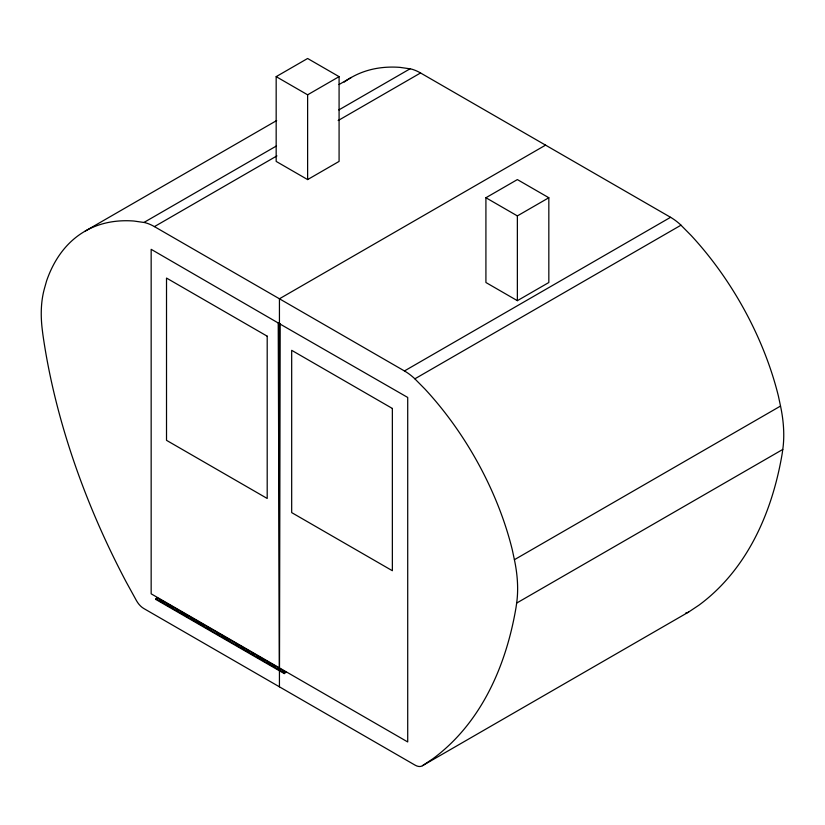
<?xml version="1.0" encoding="UTF-8"?>
<svg xmlns="http://www.w3.org/2000/svg" width="825" height="825" viewBox="0 0 825 825"><rect width="100%" height="100%" fill="white"/><g stroke="black" fill="none" stroke-linecap="round" stroke-linejoin="round"><path stroke-width="1.24" d="M516.656 603.075L516.038 607.437A504.374 291.204 60 0 1 432.713 758.887L422.493 765.693A14.283 8.24 60 0 1 415.088 765.146L143.787 608.51A14.283 8.24 60 0 1 136.393 600.518L126.163 581.903A504.374 291.194 60 0 1 42.838 334.228L42.219 329.165A122.977 71.002 60 0 1 44.478 288.399L46.582 280.933A224.173 129.422 60 0 1 133.898 221.028L144.592 222.564A49.603 28.638 60 0 1 154.43 226.617L404.446 370.951A49.603 28.638 60 0 1 414.284 378.262L424.978 389.091A224.173 129.432 60 0 1 512.294 549.801L514.398 559.711A122.977 71.002 60 0 1 516.656 603.075L782.781 449.439A122.977 71.002 60 0 0 780.522 406.065L778.418 396.155A224.173 129.432 60 0 0 691.113 235.445L680.408 224.617A49.603 28.638 60 0 0 670.57 217.305L420.554 72.971A49.603 28.638 60 0 0 410.716 68.918L400.022 67.382A224.173 129.422 60 0 0 344.19 82.098M782.781 449.439L782.162 453.791A504.374 291.204 60 0 1 698.837 605.241L688.617 612.047L422.493 765.693M276.169 76.642L307.622 58.482L339.085 76.642L339.085 161.411L307.622 179.582L276.169 161.411L276.169 76.642L307.622 94.813L339.085 76.642M85.171 231.113L276.684 120.543M339.044 84.542L351.295 77.468M143.993 222.43L276.499 145.932M338.858 109.931L410.118 68.784M154.43 226.617L276.922 155.894M338.157 120.543L420.554 72.971M545.562 145.138L279.438 298.784L279.438 686.823M485.915 197.742L517.368 179.582L548.831 197.742L548.831 282.511L517.368 300.671L485.915 282.511L485.915 197.742L517.368 215.903L548.831 197.742M404.446 370.951L670.57 217.305M414.882 378.819L681.007 225.173M155.977 598.785L157.441 597.939L285.728 672.004L284.254 673.582L155.977 599.517L155.977 598.785L284.254 672.849L285.728 672.004M155.977 599.517L157.441 597.939M514.398 559.711L780.522 406.065M160.792 600.6L163.02 601.889M166.372 603.817L168.599 605.107M170.827 606.396L173.064 607.685M176.406 609.613L178.643 610.902M180.871 612.191L184.212 614.13M186.45 615.409L188.678 616.698M190.905 617.987L194.257 619.926M196.484 621.204L203.177 625.072M206.528 627.01L209.87 628.939M216.562 632.806L218.8 634.085M222.142 636.023L228.834 639.891M236.641 644.397L238.879 645.686M242.22 647.615L244.447 648.904M246.685 650.193L248.913 651.482M252.264 653.41L254.492 654.699M257.843 656.628L260.071 657.917M262.298 659.206L264.536 660.495M267.877 662.423L270.105 663.712M272.343 665.002L274.57 666.291M277.922 668.219L280.149 669.508M282.377 670.797L285.728 672.726M517.368 215.903L517.368 300.671M307.622 94.813L307.622 179.582M284.254 672.849L284.254 673.582M688.617 612.047A14.283 8.24 60 0 1 685.874 612.872M280.139 324.091L279.438 667.889L278.231 322.988L407.715 397.454L407.715 741.953L151.161 593.825L151.161 249.325L280.139 324.091M267.197 336.188L166.516 278.066L166.516 440.333L267.197 498.465L267.197 336.188M392.36 408.457L291.679 350.326L291.679 512.603L392.36 570.725L392.36 408.457"/></g></svg>
